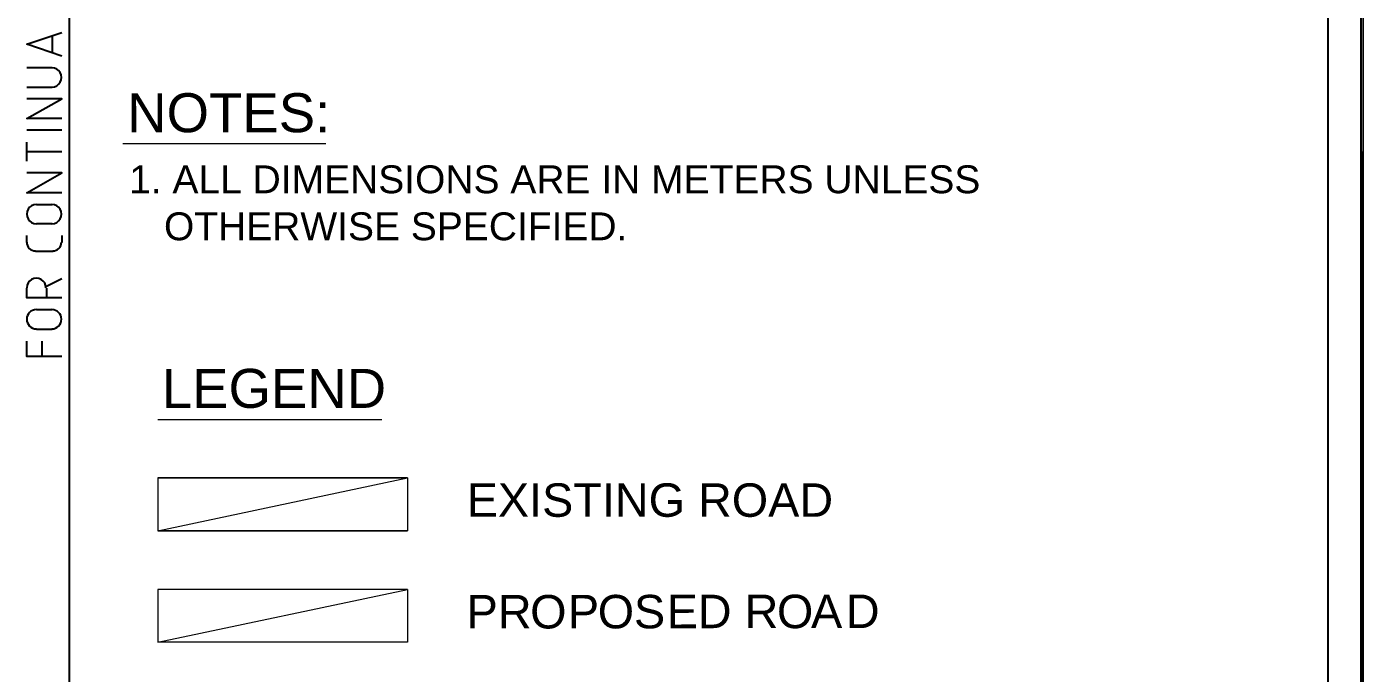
# Model space of a CAD drawing. Header units: inches. Extents: x -0.6 to 32.5, y 0.8 to 22.6.
# Drawn here: x 27.761 to 32.504, y 16.061 to 18.356 of the extents above; entities that cross this region are included whole.
import ezdxf

# ---------------------------------------------------------------- set-up
doc = ezdxf.new("R2010")
doc.units = ezdxf.units.IN
doc.header["$MEASUREMENT"] = 0
doc.layers.add('PDF_Geometry', color=7, linetype='Continuous', true_color=0xa5a5a5)
doc.layers.add('PDF_Text', color=7, linetype='Continuous')
doc.styles.add('PDF Arial', font='arial.ttf')

msp = doc.modelspace()

# ---------------------------------------------------------------- linework, layer by layer
at = {"layer": 'PDF_Geometry', "color": 7, "lineweight": 0}
for points in [[(32.5039, 22.5872), (32.4955, 22.5872), (32.5039, 0.7839), (32.5039, 22.5872)], [(32.4955, 22.5872), (32.5039, 0.7839), (32.4955, 0.7839), (32.4955, 22.5872)], [(32.4956, 0.7872), (32.5039, 0.7789), (32.4956, 22.5872), (32.4956, 0.7872)], [(32.5039, 0.7789), (32.4956, 22.5872), (32.5039, 22.5872), (32.5039, 0.7789)], [(28.1022, 17.9422), (28.8222, 17.9422)]]:
    msp.add_lwpolyline(points, dxfattribs=at)
at = {"layer": 'PDF_Geometry', "color": 7, "lineweight": 25}
msp.add_lwpolyline([(27.9106, 22.3439), (27.9106, 1.0256), (32.3789, 1.0256), (32.3789, 22.3439), (27.9106, 22.3439)], dxfattribs=at)
at = {"layer": 'PDF_Geometry', "color": 160, "lineweight": 25}
for points in [[(27.8856, 18.2522), (27.7606, 18.2939), (27.8856, 18.3356)], [(27.8506, 18.3239), (27.8506, 18.2639)], [(27.8506, 18.2106), (27.7606, 18.2106)], [(27.7606, 18.1422), (27.8506, 18.1422)], [(27.8856, 18.0306), (27.7606, 18.0306), (27.8856, 18.1006), (27.7606, 18.1006)], [(27.8856, 17.9889), (27.7606, 17.9889)], [(27.7606, 17.8789), (27.7606, 17.9472)], [(27.8856, 17.9122), (27.7606, 17.9122)], [(27.8856, 17.7672), (27.7606, 17.7672), (27.8856, 17.8372), (27.7606, 17.8372)], [(27.7956, 17.7256), (27.8506, 17.7256)], [(27.8506, 17.6572), (27.7956, 17.6572)], [(27.7606, 17.5905), (27.7606, 17.6156)], [(27.8856, 17.6156), (27.8856, 17.5905)], [(27.8539, 17.5589), (27.7922, 17.5589)], [(27.8306, 17.4356), (27.8856, 17.4622)], [(27.8856, 17.3939), (27.7606, 17.3939), (27.7606, 17.4289)], [(27.8306, 17.4289), (27.8306, 17.3939)], [(27.7956, 17.3522), (27.8506, 17.3522)], [(27.8506, 17.2822), (27.7956, 17.2822)], [(27.8856, 17.1856), (27.7606, 17.1856), (27.7606, 17.2406)], [(27.8156, 17.1856), (27.8156, 17.2406)]]:
    msp.add_lwpolyline(points, dxfattribs=at)
at = {"layer": 'PDF_Geometry', "color": 250, "lineweight": 0, "true_color": 0x404040}
msp.add_lwpolyline([(28.2256, 16.9622), (29.0206, 16.9622)], dxfattribs=at)
at = {"layer": 'PDF_Geometry', "color": 254, "lineweight": 0, "true_color": 0xdcdcdc}
for points in [[(29.1122, 16.5672), (28.2256, 16.5672), (29.1122, 16.7556), (29.1122, 16.5672)], [(28.2256, 16.5672), (29.1122, 16.7556), (28.2256, 16.7556), (28.2256, 16.5672)]]:
    msp.add_lwpolyline(points, dxfattribs=at)
at = {"layer": 'PDF_Geometry', "color": 250, "lineweight": 5, "true_color": 0x404040}
for points in [[(28.2256, 16.7556), (29.1122, 16.7556)], [(28.2256, 16.5672), (29.1122, 16.5672)]]:
    msp.add_lwpolyline(points, dxfattribs=at)
at = {"layer": 'PDF_Geometry', "color": 2, "lineweight": 0}
for points in [[(29.1122, 16.1722), (28.2256, 16.1722), (29.1122, 16.3589), (29.1122, 16.1722)], [(28.2256, 16.1722), (29.1122, 16.3589), (28.2256, 16.3589), (28.2256, 16.1722)]]:
    msp.add_lwpolyline(points, dxfattribs=at)
at = {"layer": 'PDF_Geometry', "color": 160, "lineweight": 25}
for centre, radius, start, end in [((27.8497, 18.1764), 0.0342, 269.9969, 90.0031), ((27.7947, 17.6914), 0.0342, 89.9976, 270.0024), ((27.8497, 17.6914), 0.0342, 269.9954, 90.0046), ((27.7914, 17.5914), 0.0308, 179.9821, 270.0465), ((27.8531, 17.5914), 0.0308, 269.9591, 0.041), ((27.7947, 17.4297), 0.0342, 359.9714, 180.0286), ((27.7947, 17.3181), 0.0342, 90.0094, 269.9906), ((27.8497, 17.3181), 0.0342, 270.0073, 89.9927)]:
    msp.add_arc(centre, radius, start, end, dxfattribs=at)

# ---------------------------------------------------------------- texts
at = {"layer": 'PDF_Text', "attachment_point": 7, "style": 'PDF Arial'}
for s, insert, char_height in [('\\W1.000660;NOTES:', (28.117, 17.9799), 0.138541), ('\\W1.000791;1. ALL DIMENSIONS ARE IN METERS UNLESS', (28.1239, 17.7639), 0.098957), ('\\W1.000702;OTHERWISE SPECIFIED.', (28.2476, 17.5971), 0.098957)]:
    msp.add_mtext(s, dxfattribs=dict(at, insert=insert, char_height=char_height))
at = {"layer": 'PDF_Text', "color": 250, "true_color": 0x404040, "attachment_point": 7, "style": 'PDF Arial'}
for s, insert, char_height in [('\\W1.000723;LEGEND', (28.2397, 17.0015), 0.138541), ('\\W1.000731;EXISTING ROAD', (29.322, 16.6152), 0.118749)]:
    msp.add_mtext(s, dxfattribs=dict(at, insert=insert, char_height=char_height))
at = {"layer": 'PDF_Text', "color": 250, "true_color": 0x404040, "char_height": 0.118749, "attachment_point": 7, "rotation": 0.0657, "style": 'PDF Arial'}
for s, insert in [('\\W1.001708;P', (29.3217, 16.2206)), ('\\W1.002628;R', (29.4326, 16.2207)), ('\\W1.000360;O', (29.5473, 16.2188)), ('\\W1.001708;P', (29.6812, 16.221)), ('\\W1.000360;O', (29.7871, 16.2191)), ('\\W1.002574;S', (29.9155, 16.2192)), ('\\W1.000333;E', (30.0319, 16.2214)), ('\\W1.000895;D', (30.1422, 16.2215)), ('\\W1.002628;R', (30.3083, 16.2217)), ('\\W1.000360;O', (30.4231, 16.2198)), ('\\W1.003087;A', (30.5439, 16.222)), ('\\W1.000895;D', (30.6676, 16.2221))]:
    msp.add_mtext(s, dxfattribs=dict(at, insert=insert))

doc.saveas('drawing.dxf')
